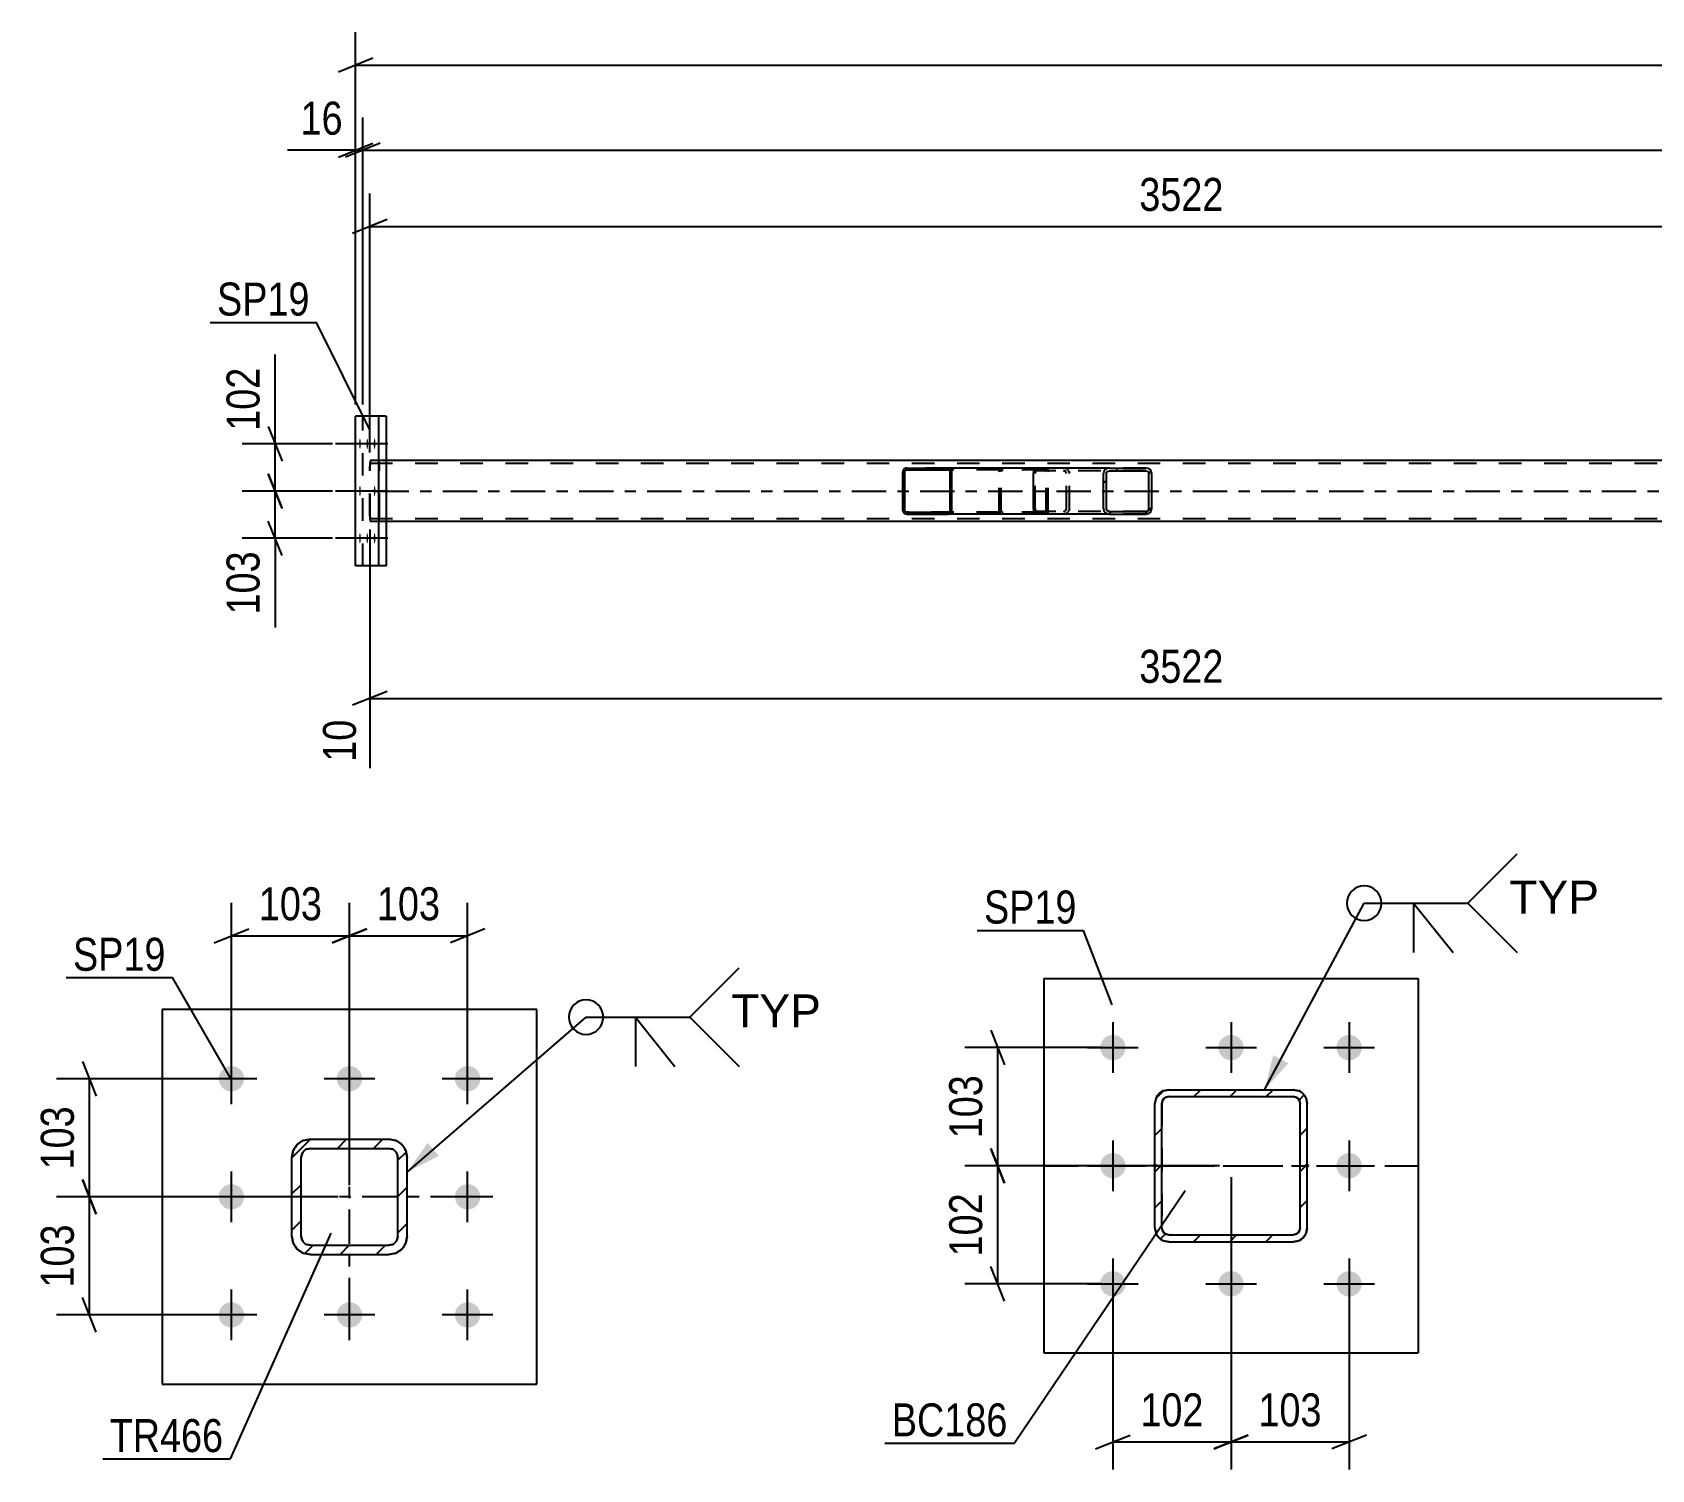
# Model space of a CAD drawing. Header units: millimetres. Extents: x 0 to 841, y 0 to 594.
# Drawn here: x 81.9 to 222.4, y 141.3 to 266 of the extents above; entities that cross this region are included whole.
import ezdxf

# ---------------------------------------------------------------- set-up
doc = ezdxf.new("R2010")
doc.units = ezdxf.units.MM
doc.linetypes.add('DXK_LINE_DOT2', pattern=[3.9198, 1.9599, -1.9599])
doc.linetypes.add('DXK_LINE_DOT3', pattern=[5.9187, 2.979, -0.9799, 0.9799, -0.9799])
doc.styles.add('Arial', font='ARIAL.TTF', dxfattribs={"height": 0.2})
doc.styles.add('Arial Narrow', font='ARIALN.TTF', dxfattribs={"height": 0.2})

# ---------------------------------------------------------------- blocks, each defined once
blk = doc.blocks.new('Part-318887585-7411 - 7377')
at = {"color": 2, "linetype": 'Continuous'}
for p, q in [((125.67, 181.19), (93.17, 181.19)), ((93.17, 181.19), (93.17, 148.69)), ((125.67, 148.69), (125.67, 181.19)), ((93.17, 148.69), (125.67, 148.69))]:
    blk.add_line(p, q, dxfattribs=at)
blk = doc.blocks.new('Bolt-318887585-7487 - 7377')
at = {"linetype": 'Continuous'}
for points in [[(99.17, 174.09, -1), (99.17, 176.29, -1)], [(109.42, 174.09, -1), (109.42, 176.29, -1)], [(119.67, 174.09, -1), (119.67, 176.29, -1)], [(99.17, 163.84, -1), (99.17, 166.04, -1)], [(119.67, 163.84, -1), (119.67, 166.04, -1)], [(99.17, 153.59, -1), (99.17, 155.79, -1)], [(109.42, 153.59, -1), (109.42, 155.79, -1)], [(119.67, 153.59, -1), (119.67, 155.79, -1)]]:
    blk.add_hatch(color=1, dxfattribs=at).paths.add_polyline_path(points)
at = {"color": 1, "linetype": 'Continuous'}
for p, q in [((99.17, 172.99), (99.17, 177.39)), ((109.42, 172.99), (109.42, 177.39)), ((119.67, 172.99), (119.67, 177.39)), ((101.37, 175.19), (96.97, 175.19)), ((111.62, 175.19), (107.22, 175.19)), ((121.87, 175.19), (117.47, 175.19)), ((99.17, 162.74), (99.17, 167.14)), ((119.67, 162.74), (119.67, 167.14)), ((101.37, 164.94), (96.97, 164.94)), ((121.87, 164.94), (117.47, 164.94)), ((99.17, 152.49), (99.17, 156.89)), ((109.42, 152.49), (109.42, 156.89)), ((119.67, 152.49), (119.67, 156.89)), ((101.37, 154.69), (96.97, 154.69)), ((111.62, 154.69), (107.22, 154.69)), ((121.87, 154.69), (117.47, 154.69))]:
    blk.add_line(p, q, dxfattribs=at)
blk = doc.blocks.new('Part-318887585-7530 - 7377')
at = {"linetype": 'Continuous'}
h = blk.add_hatch(dxfattribs=at)
h.set_pattern_fill('', scale=0.7, style=0, pattern_type=0)
h.set_pattern_definition([(45, (106.0211, 169.9381), (-1.57154, 1.57154), [])])
h.paths.add_polyline_path([(112.82, 169.94), (106.02, 169.94), (105.41, 169.82), (104.89, 169.47), (104.54, 168.95), (104.42, 168.34), (104.42, 161.54), (104.54, 160.93), (104.89, 160.41), (105.41, 160.06), (106.02, 159.94), (112.82, 159.94), (113.43, 160.06), (113.95, 160.41), (114.3, 160.93), (114.42, 161.54), (114.42, 168.34), (114.3, 168.95), (113.95, 169.47), (113.43, 169.82)])
h.paths.add_polyline_path([(113.56, 168.64), (113.62, 168.34), (113.62, 161.54), (113.56, 161.23), (113.39, 160.97), (113.13, 160.8), (112.82, 160.74), (106.02, 160.74), (105.71, 160.8), (105.46, 160.97), (105.28, 161.23), (105.22, 161.54), (105.22, 168.34), (105.28, 168.64), (105.46, 168.9), (105.71, 169.08), (106.02, 169.14), (112.82, 169.14), (113.13, 169.08), (113.39, 168.9)])
at = {"color": 7, "linetype": 'DXK_LINE_DOT3'}
for p, q in [((109.42, 154.94), (109.42, 174.94)), ((119.42, 164.94), (99.42, 164.94))]:
    blk.add_line(p, q, dxfattribs=at)
at = {"color": 7, "linetype": 'DXK_LINE_DOT2'}
for p, q in [((104.42, 168.34), (104.54, 168.95)), ((105.41, 169.82), (106.02, 169.94)), ((106.02, 169.14), (105.71, 169.08)), ((106.02, 169.94), (112.82, 169.94)), ((106.02, 169.14), (112.82, 169.14)), ((112.82, 169.94), (113.43, 169.82)), ((113.13, 169.08), (112.82, 169.14)), ((114.3, 168.95), (114.42, 168.34)), ((104.42, 161.54), (104.42, 168.34)), ((105.28, 168.64), (105.22, 168.34)), ((105.22, 161.54), (105.22, 168.34)), ((113.62, 168.34), (113.56, 168.64)), ((113.62, 161.54), (113.62, 168.34)), ((114.42, 161.54), (114.42, 168.34)), ((104.54, 160.93), (104.42, 161.54)), ((105.22, 161.54), (105.28, 161.23)), ((105.71, 160.8), (106.02, 160.74)), ((106.02, 160.74), (112.82, 160.74)), ((112.82, 160.74), (113.13, 160.8)), ((113.56, 161.23), (113.62, 161.54)), ((114.42, 161.54), (114.3, 160.93)), ((106.02, 159.94), (105.41, 160.06)), ((106.02, 159.94), (112.82, 159.94)), ((113.43, 160.06), (112.82, 159.94))]:
    blk.add_line(p, q, dxfattribs=at)
at = {"color": 2, "linetype": 'Continuous'}
for p, q in [((104.54, 168.95), (104.42, 168.34)), ((106.02, 169.94), (105.41, 169.82)), ((105.71, 169.08), (106.02, 169.14)), ((106.02, 169.94), (112.82, 169.94)), ((106.02, 169.14), (112.82, 169.14)), ((113.43, 169.82), (112.82, 169.94)), ((112.82, 169.14), (113.13, 169.08)), ((114.42, 168.34), (114.3, 168.95)), ((104.42, 161.54), (104.42, 168.34)), ((105.22, 168.34), (105.28, 168.64)), ((105.22, 161.54), (105.22, 168.34)), ((113.56, 168.64), (113.62, 168.34)), ((113.62, 161.54), (113.62, 168.34)), ((114.42, 161.54), (114.42, 168.34)), ((104.42, 161.54), (104.54, 160.93)), ((105.28, 161.23), (105.22, 161.54)), ((106.02, 160.74), (105.71, 160.8)), ((106.02, 160.74), (112.82, 160.74)), ((113.13, 160.8), (112.82, 160.74)), ((113.62, 161.54), (113.56, 161.23)), ((114.3, 160.93), (114.42, 161.54)), ((105.41, 160.06), (106.02, 159.94)), ((106.02, 159.94), (112.82, 159.94)), ((112.82, 159.94), (113.43, 160.06))]:
    blk.add_line(p, q, dxfattribs=at)
at = {"color": 7, "linetype": 'DXK_LINE_DOT2'}
for centre, radius, start, end in [((106.02, 168.34), 1.6, 112.5, 157.5), ((106.02, 168.34), 0.8, 112.5, 157.5), ((112.82, 168.34), 0.8, 22.5, 67.5), ((112.82, 168.34), 1.6, 22.5, 67.5), ((106.02, 161.54), 1.6, 202.5, 247.5), ((106.02, 161.54), 0.8, 202.5, 247.5), ((112.82, 161.54), 0.8, 292.5, 337.5), ((112.82, 161.54), 1.6, 292.5, 337.5)]:
    blk.add_arc(centre, radius, start, end, dxfattribs=at)
at = {"color": 2, "linetype": 'Continuous'}
for centre, radius, start, end in [((106.02, 168.34), 1.6, 112.5, 157.5), ((106.02, 168.34), 0.8, 112.5, 157.5), ((112.82, 168.34), 0.8, 22.5, 67.5), ((112.82, 168.34), 1.6, 22.5, 67.5), ((106.02, 161.54), 1.6, 202.5, 247.5), ((106.02, 161.54), 0.8, 202.5, 247.5), ((112.82, 161.54), 0.8, 292.5, 337.5), ((112.82, 161.54), 1.6, 292.5, 337.5)]:
    blk.add_arc(centre, radius, start, end, dxfattribs=at)
blk = doc.blocks.new('Bolt-318887585-3123 - 3094')
at = {"linetype": 'Continuous'}
for points in [[(110.39, 230.29), (110.39, 230.2), (110.39, 230.11), (110.38, 230.03), (110.37, 229.97), (110.36, 229.91), (110.34, 229.87), (110.33, 229.85), (110.32, 229.85), (110.3, 229.87), (110.29, 229.91), (110.28, 229.97), (110.27, 230.03), (110.26, 230.11), (110.26, 230.2), (110.25, 230.29), (110.26, 230.38), (110.26, 230.47), (110.27, 230.55), (110.28, 230.62), (110.29, 230.67), (110.3, 230.71), (110.32, 230.73), (110.33, 230.73), (110.34, 230.71), (110.36, 230.67), (110.37, 230.62), (110.38, 230.55), (110.39, 230.47), (110.39, 230.38)], [(111.03, 230.29), (111.03, 230.2), (111.02, 230.11), (111.01, 230.03), (111, 229.97), (110.99, 229.91), (110.98, 229.87), (110.97, 229.85), (110.95, 229.85), (110.94, 229.87), (110.93, 229.91), (110.91, 229.97), (110.9, 230.03), (110.9, 230.11), (110.89, 230.2), (110.89, 230.29), (110.89, 230.38), (110.9, 230.47), (110.9, 230.55), (110.91, 230.62), (110.93, 230.67), (110.94, 230.71), (110.95, 230.73), (110.97, 230.73), (110.98, 230.71), (110.99, 230.67), (111, 230.62), (111.01, 230.55), (111.02, 230.47), (111.03, 230.38)], [(111.66, 230.29), (111.66, 230.2), (111.66, 230.11), (111.65, 230.03), (111.64, 229.97), (111.63, 229.91), (111.62, 229.87), (111.6, 229.85), (111.59, 229.85), (111.57, 229.87), (111.56, 229.91), (111.55, 229.97), (111.54, 230.03), (111.53, 230.11), (111.53, 230.2), (111.53, 230.29), (111.53, 230.38), (111.53, 230.47), (111.54, 230.55), (111.55, 230.62), (111.56, 230.67), (111.57, 230.71), (111.59, 230.73), (111.6, 230.73), (111.62, 230.71), (111.63, 230.67), (111.64, 230.62), (111.65, 230.55), (111.66, 230.47), (111.66, 230.38)], [(110.39, 226.19), (110.39, 226.1), (110.39, 226.01), (110.38, 225.93), (110.37, 225.87), (110.36, 225.81), (110.34, 225.77), (110.33, 225.75), (110.32, 225.75), (110.3, 225.77), (110.29, 225.81), (110.28, 225.87), (110.27, 225.93), (110.26, 226.01), (110.26, 226.1), (110.25, 226.19), (110.26, 226.28), (110.26, 226.37), (110.27, 226.45), (110.28, 226.52), (110.29, 226.57), (110.3, 226.61), (110.32, 226.63), (110.33, 226.63), (110.34, 226.61), (110.36, 226.57), (110.37, 226.52), (110.38, 226.45), (110.39, 226.37), (110.39, 226.28)], [(111.66, 226.19), (111.66, 226.1), (111.66, 226.01), (111.65, 225.93), (111.64, 225.87), (111.63, 225.81), (111.62, 225.77), (111.6, 225.75), (111.59, 225.75), (111.57, 225.77), (111.56, 225.81), (111.55, 225.87), (111.54, 225.93), (111.53, 226.01), (111.53, 226.1), (111.53, 226.19), (111.53, 226.28), (111.53, 226.37), (111.54, 226.45), (111.55, 226.52), (111.56, 226.57), (111.57, 226.61), (111.59, 226.63), (111.6, 226.63), (111.62, 226.61), (111.63, 226.57), (111.64, 226.52), (111.65, 226.45), (111.66, 226.37), (111.66, 226.28)], [(110.39, 222.09), (110.39, 222), (110.39, 221.91), (110.38, 221.83), (110.37, 221.77), (110.36, 221.71), (110.34, 221.67), (110.33, 221.65), (110.32, 221.65), (110.3, 221.67), (110.29, 221.71), (110.28, 221.77), (110.27, 221.83), (110.26, 221.91), (110.26, 222), (110.25, 222.09), (110.26, 222.18), (110.26, 222.27), (110.27, 222.35), (110.28, 222.42), (110.29, 222.47), (110.3, 222.51), (110.32, 222.53), (110.33, 222.53), (110.34, 222.51), (110.36, 222.47), (110.37, 222.42), (110.38, 222.35), (110.39, 222.27), (110.39, 222.18)], [(111.03, 222.09), (111.03, 222), (111.02, 221.91), (111.01, 221.83), (111, 221.77), (110.99, 221.71), (110.98, 221.67), (110.97, 221.65), (110.95, 221.65), (110.94, 221.67), (110.93, 221.71), (110.91, 221.77), (110.9, 221.83), (110.9, 221.91), (110.89, 222), (110.89, 222.09), (110.89, 222.18), (110.9, 222.27), (110.9, 222.35), (110.91, 222.42), (110.93, 222.47), (110.94, 222.51), (110.95, 222.53), (110.97, 222.53), (110.98, 222.51), (110.99, 222.47), (111, 222.42), (111.01, 222.35), (111.02, 222.27), (111.03, 222.18)], [(111.66, 222.09), (111.66, 222), (111.66, 221.91), (111.65, 221.83), (111.64, 221.77), (111.63, 221.71), (111.62, 221.67), (111.6, 221.65), (111.59, 221.65), (111.57, 221.67), (111.56, 221.71), (111.55, 221.77), (111.54, 221.83), (111.53, 221.91), (111.53, 222), (111.53, 222.09), (111.53, 222.18), (111.53, 222.27), (111.54, 222.35), (111.55, 222.42), (111.56, 222.47), (111.57, 222.51), (111.59, 222.53), (111.6, 222.53), (111.62, 222.51), (111.63, 222.47), (111.64, 222.42), (111.65, 222.35), (111.66, 222.27), (111.66, 222.18)]]:
    blk.add_hatch(color=1, dxfattribs=at).paths.add_polyline_path(points)
at = {"color": 1, "linetype": 'Continuous'}
for p, q in [((111.47, 230.29), (108.19, 230.29)), ((112.11, 230.29), (108.83, 230.29)), ((112.74, 230.29), (109.46, 230.29)), ((111.47, 226.19), (108.19, 226.19)), ((112.74, 226.19), (109.46, 226.19)), ((111.47, 222.09), (108.19, 222.09)), ((112.11, 222.09), (108.83, 222.09)), ((112.74, 222.09), (109.46, 222.09))]:
    blk.add_line(p, q, dxfattribs=at)
blk = doc.blocks.new('Part-318887585-3238 - 3094')
at = {"linetype": 'Continuous'}
h = blk.add_hatch(dxfattribs=at)
h.set_pattern_fill('', scale=0.7, style=0, pattern_type=0)
h.set_pattern_definition([(45, (161.6826, 227.995), (-1.57154, 1.57154), [])])
h.paths.add_polyline_path([(161.71, 227.87), (161.68, 227.99), (161.61, 228.1), (161.5, 228.17), (161.37, 228.19), (157.79, 228.19), (157.66, 228.17), (157.55, 228.1), (157.48, 227.99), (157.45, 227.87), (157.45, 224.51), (157.48, 224.39), (157.55, 224.29), (157.66, 224.22), (157.79, 224.19), (161.37, 224.19), (161.5, 224.22), (161.61, 224.29), (161.68, 224.39), (161.71, 224.51)])
h.paths.add_polyline_path([(161.53, 224.45), (161.49, 224.4), (161.43, 224.36), (161.37, 224.35), (157.79, 224.35), (157.73, 224.36), (157.67, 224.4), (157.64, 224.45), (157.62, 224.51), (157.62, 227.87), (157.64, 227.93), (157.67, 227.99), (157.73, 228.02), (157.79, 228.03), (161.37, 228.03), (161.43, 228.02), (161.49, 227.99), (161.53, 227.93), (161.54, 227.87), (161.54, 224.51)])
at = {"color": 2, "linetype": 'Continuous'}
for p, q in [((157.48, 227.99), (157.45, 227.87)), ((157.45, 224.51), (157.45, 227.87)), ((157.62, 227.87), (157.64, 227.93)), ((157.62, 224.51), (157.62, 227.87)), ((157.64, 227.93), (157.67, 227.99)), ((157.79, 228.19), (157.66, 228.17)), ((157.67, 227.99), (157.73, 228.02)), ((157.73, 228.02), (157.79, 228.03)), ((157.79, 228.19), (161.37, 228.19)), ((157.79, 228.03), (161.37, 228.03)), ((169.07, 228.19), (161.37, 228.19)), ((161.5, 228.17), (161.37, 228.19)), ((161.37, 228.03), (161.43, 228.02)), ((161.43, 228.02), (161.49, 227.99)), ((161.49, 227.99), (161.53, 227.93)), ((161.53, 227.93), (161.54, 227.87)), ((161.54, 224.51), (161.54, 227.87)), ((161.71, 227.87), (161.68, 227.99)), ((161.71, 224.51), (161.71, 227.87)), ((157.45, 224.51), (157.48, 224.39)), ((157.64, 224.45), (157.62, 224.51)), ((157.67, 224.4), (157.64, 224.45)), ((157.66, 224.22), (157.79, 224.19)), ((157.73, 224.36), (157.67, 224.4)), ((157.79, 224.35), (157.73, 224.36)), ((157.79, 224.35), (161.37, 224.35)), ((157.79, 224.19), (161.37, 224.19)), ((161.43, 224.36), (161.37, 224.35)), ((161.37, 224.19), (161.5, 224.22)), ((169.07, 224.19), (161.37, 224.19)), ((161.49, 224.4), (161.43, 224.36)), ((161.53, 224.45), (161.49, 224.4)), ((161.54, 224.51), (161.53, 224.45)), ((161.68, 224.39), (161.71, 224.51))]:
    blk.add_line(p, q, dxfattribs=at)
at = {"color": 7, "linetype": 'DXK_LINE_DOT2'}
for p, q in [((161.37, 228.19), (157.79, 228.19)), ((169.72, 228.03), (157.79, 228.03)), ((165.8, 227.87), (165.83, 227.99)), ((165.8, 224.51), (165.8, 227.87)), ((165.98, 227.93), (165.97, 227.87)), ((165.97, 224.51), (165.97, 227.87)), ((166.02, 227.99), (165.98, 227.93)), ((166.01, 228.17), (166.14, 228.19)), ((166.02, 227.99), (166.04, 227.99)), ((166.04, 227.99), (166.08, 228.02)), ((166.08, 228.02), (166.14, 228.03)), ((169.72, 228.19), (169.07, 228.19)), ((169.72, 228.19), (169.85, 228.17)), ((169.78, 228.02), (169.72, 228.03)), ((169.84, 227.99), (169.78, 228.02)), ((169.87, 227.93), (169.84, 227.99)), ((169.89, 227.87), (169.87, 227.93)), ((169.89, 224.51), (169.89, 227.87)), ((170.03, 227.99), (170.05, 227.9)), ((170.05, 227.9), (170.06, 227.87)), ((170.06, 224.51), (170.06, 227.87)), ((169.72, 224.35), (157.79, 224.35)), ((161.37, 224.19), (157.79, 224.19)), ((165.83, 224.39), (165.8, 224.51)), ((165.97, 224.51), (165.98, 224.45)), ((165.98, 224.45), (166.02, 224.4)), ((166.14, 224.19), (166.01, 224.22)), ((166.02, 224.4), (166.04, 224.39)), ((166.04, 224.39), (166.08, 224.36)), ((166.08, 224.36), (166.14, 224.35)), ((169.72, 224.19), (169.07, 224.19)), ((169.72, 224.35), (169.78, 224.36)), ((169.85, 224.22), (169.72, 224.19)), ((169.78, 224.36), (169.84, 224.4)), ((169.84, 224.4), (169.87, 224.45)), ((169.87, 224.45), (169.89, 224.51)), ((170.05, 224.49), (170.03, 224.39)), ((170.06, 224.51), (170.05, 224.49))]:
    blk.add_line(p, q, dxfattribs=at)
at = {"color": 2, "linetype": 'Continuous'}
for centre, start, end in [((157.78, 227.86), 110.7583, 155.68), ((161.38, 227.86), 24.32, 69.2417), ((157.78, 224.53), 204.32, 249.2417), ((161.38, 224.53), 290.7583, 335.68)]:
    blk.add_arc(centre, 0.331, start, end, dxfattribs=at)
at = {"color": 7, "linetype": 'DXK_LINE_DOT2'}
for centre, start, end in [((166.13, 227.86), 110.7583, 155.68), ((169.73, 227.86), 24.32, 69.2417), ((166.13, 224.53), 204.32, 249.2417), ((169.73, 224.53), 290.7583, 335.68)]:
    blk.add_arc(centre, 0.331, start, end, dxfattribs=at)
blk = doc.blocks.new('Part-318887585-3174 - 3094')
at = {"color": 7, "linetype": 'DXK_LINE_DOT2'}
for p, q in [((111.2, 228.69), (111.18, 228.54)), ((111.18, 228.54), (111.18, 228.35)), ((111.18, 224.03), (111.18, 228.35)), ((111.22, 228.8), (111.2, 228.69)), ((111.21, 228.35), (111.22, 228.44)), ((111.21, 224.03), (111.21, 228.35)), ((111.25, 228.83), (111.22, 228.8)), ((111.22, 228.44), (111.23, 228.52)), ((111.23, 228.52), (111.24, 228.57)), ((111.24, 228.57), (111.25, 228.59)), ((112.6, 228.83), (111.25, 228.83)), ((775.6, 228.59), (111.25, 228.59)), ((111.96, 228.8), (111.93, 228.83)), ((111.93, 228.59), (111.95, 228.57)), ((111.95, 228.57), (111.96, 228.52)), ((111.98, 228.69), (111.96, 228.8)), ((111.96, 228.52), (111.97, 228.44)), ((111.97, 228.38), (111.97, 228.44)), ((111.97, 228.35), (111.97, 228.38)), ((111.97, 224.03), (111.97, 228.35)), ((112, 228.54), (111.98, 228.69)), ((112.01, 228.35), (112, 228.54)), ((112.01, 224.03), (112.01, 228.35)), ((111.18, 224.03), (111.18, 223.85)), ((111.18, 223.85), (111.2, 223.69)), ((111.2, 223.69), (111.22, 223.59)), ((111.22, 223.94), (111.21, 224.03)), ((111.23, 223.86), (111.22, 223.94)), ((111.22, 223.59), (111.25, 223.55)), ((111.24, 223.81), (111.23, 223.86)), ((111.25, 223.79), (111.24, 223.81)), ((775.6, 223.79), (111.25, 223.79)), ((112.6, 223.55), (111.25, 223.55)), ((111.95, 223.81), (111.93, 223.79)), ((111.93, 223.55), (111.96, 223.59)), ((111.96, 223.86), (111.95, 223.81)), ((111.97, 223.94), (111.96, 223.86)), ((111.96, 223.59), (111.98, 223.69)), ((111.97, 224.03), (111.97, 223.94)), ((111.98, 223.69), (112, 223.85)), ((112, 223.85), (112.01, 224.03))]:
    blk.add_line(p, q, dxfattribs=at)
at = {"color": 2, "linetype": 'Continuous'}
for p, q in [((251.26, 228.83), (112.6, 228.83)), ((251.26, 223.55), (112.6, 223.55))]:
    blk.add_line(p, q, dxfattribs=at)
at = {"color": 7, "linetype": 'DXK_LINE_DOT3'}
blk.add_line((111.59, 226.19), (775.6, 226.19), dxfattribs=at)
blk = doc.blocks.new('Part-318887585-3244 - 3094')
at = {"color": 2, "linetype": 'Continuous'}
for p, q in [((112.6, 232.69), (109.95, 232.69)), ((109.95, 219.69), (109.95, 232.69)), ((111.97, 219.69), (111.97, 232.69)), ((112.6, 232.69), (112.6, 219.69)), ((112.6, 219.69), (109.95, 219.69))]:
    blk.add_line(p, q, dxfattribs=at)
at = {"color": 7, "linetype": 'DXK_LINE_DOT2'}
blk.add_line((110.58, 219.69), (110.58, 232.69), dxfattribs=at)
blk = doc.blocks.new('Part-318887585-3237 - 3094')
at = {"linetype": 'Continuous'}
h = blk.add_hatch(dxfattribs=at)
h.set_pattern_fill('', scale=0.7, style=0, pattern_type=0)
h.set_pattern_definition([(45, (179.0148, 227.8961), (-1.57154, 1.57154), [])])
h.paths.add_polyline_path([(179.05, 227.71), (179.01, 227.9), (178.91, 228.05), (178.74, 228.16), (178.55, 228.19), (175.37, 228.19), (175.17, 228.16), (175.01, 228.05), (174.9, 227.9), (174.86, 227.71), (174.86, 224.67), (174.9, 224.49), (175.01, 224.33), (175.17, 224.23), (175.37, 224.19), (178.55, 224.19), (178.74, 224.23), (178.91, 224.33), (179.01, 224.49), (179.05, 224.67)])
h.paths.add_polyline_path([(178.78, 224.58), (178.73, 224.5), (178.65, 224.45), (178.55, 224.43), (175.37, 224.43), (175.27, 224.45), (175.19, 224.5), (175.13, 224.58), (175.11, 224.67), (175.11, 227.71), (175.13, 227.8), (175.19, 227.88), (175.27, 227.93), (175.37, 227.95), (178.55, 227.95), (178.65, 227.93), (178.73, 227.88), (178.78, 227.8), (178.8, 227.71), (178.8, 224.67)])
at = {"color": 2, "linetype": 'Continuous'}
for p, q in [((168.79, 227.71), (168.82, 227.9)), ((168.79, 224.67), (168.79, 227.71)), ((168.82, 227.9), (168.87, 228.05)), ((168.87, 228.05), (168.96, 228.16)), ((168.96, 228.16), (169.07, 228.19)), ((175.37, 228.19), (169.07, 228.19)), ((174.9, 227.9), (174.86, 227.71)), ((174.86, 224.67), (174.86, 227.71)), ((175.11, 227.71), (175.13, 227.8)), ((175.11, 224.67), (175.11, 227.71)), ((175.13, 227.8), (175.19, 227.88)), ((175.37, 228.19), (175.17, 228.16)), ((175.19, 227.88), (175.27, 227.93)), ((175.27, 227.93), (175.37, 227.95)), ((175.37, 228.19), (178.55, 228.19)), ((175.37, 227.95), (178.55, 227.95)), ((178.74, 228.16), (178.55, 228.19)), ((178.55, 227.95), (178.65, 227.93)), ((178.65, 227.93), (178.73, 227.88)), ((178.73, 227.88), (178.78, 227.8)), ((178.78, 227.8), (178.8, 227.71)), ((178.8, 224.67), (178.8, 227.71)), ((179.05, 227.71), (179.01, 227.9)), ((179.05, 224.67), (179.05, 227.71)), ((168.82, 224.49), (168.79, 224.67)), ((168.87, 224.33), (168.82, 224.49)), ((168.96, 224.23), (168.87, 224.33)), ((169.07, 224.19), (168.96, 224.23)), ((175.37, 224.19), (169.07, 224.19)), ((174.86, 224.67), (174.9, 224.49)), ((175.13, 224.58), (175.11, 224.67)), ((175.19, 224.5), (175.13, 224.58)), ((175.17, 224.23), (175.37, 224.19)), ((175.27, 224.45), (175.19, 224.5)), ((175.37, 224.43), (175.27, 224.45)), ((175.37, 224.43), (178.55, 224.43)), ((175.37, 224.19), (178.55, 224.19)), ((178.65, 224.45), (178.55, 224.43)), ((178.55, 224.19), (178.74, 224.23)), ((178.73, 224.5), (178.65, 224.45)), ((178.78, 224.58), (178.73, 224.5)), ((178.8, 224.67), (178.78, 224.58)), ((179.01, 224.49), (179.05, 224.67))]:
    blk.add_line(p, q, dxfattribs=at)
at = {"color": 7, "linetype": 'DXK_LINE_DOT2'}
for p, q in [((168.94, 227.8), (168.93, 227.71)), ((168.93, 224.67), (168.93, 227.71)), ((168.97, 227.88), (168.94, 227.8)), ((169.01, 227.93), (168.97, 227.88)), ((169.07, 227.95), (169.01, 227.93)), ((178.55, 227.95), (169.07, 227.95)), ((170.06, 227.95), (170.06, 228.19)), ((171.4, 228.19), (171.59, 228.16)), ((171.5, 227.93), (171.4, 227.95)), ((171.58, 227.88), (171.5, 227.93)), ((171.63, 227.8), (171.58, 227.88)), ((171.65, 227.71), (171.63, 227.8)), ((171.65, 224.67), (171.65, 227.71)), ((171.86, 227.9), (171.9, 227.71)), ((171.9, 224.67), (171.9, 227.71)), ((178.55, 228.19), (175.37, 228.19)), ((168.93, 224.67), (168.94, 224.58)), ((168.94, 224.58), (168.97, 224.5)), ((168.97, 224.5), (169.01, 224.45)), ((169.01, 224.45), (169.07, 224.43)), ((178.55, 224.43), (169.07, 224.43)), ((170.06, 224.19), (170.06, 224.43)), ((171.4, 224.43), (171.5, 224.45)), ((171.59, 224.23), (171.4, 224.19)), ((171.5, 224.45), (171.58, 224.5)), ((171.58, 224.5), (171.63, 224.58)), ((171.63, 224.58), (171.65, 224.67)), ((171.9, 224.67), (171.86, 224.49)), ((178.55, 224.19), (175.37, 224.19))]:
    blk.add_line(p, q, dxfattribs=at)
for centre, start, end in [((171.41, 227.7), 23.8494, 68.8059), ((171.41, 224.69), 291.1941, 336.1506)]:
    blk.add_arc(centre, 0.492, start, end, dxfattribs=at)
at = {"color": 2, "linetype": 'Continuous'}
for centre, start, end in [((175.35, 227.7), 111.1941, 156.1506), ((178.56, 227.7), 23.8494, 68.8059), ((175.35, 224.69), 203.8494, 248.8059), ((178.56, 224.69), 291.1941, 336.1506)]:
    blk.add_arc(centre, 0.492, start, end, dxfattribs=at)
blk = doc.blocks.new('Part-318887585-11369 - 11353')
at = {"linetype": 'Continuous'}
h = blk.add_hatch(dxfattribs=at)
h.set_pattern_fill('', scale=0.7, style=0, pattern_type=0)
h.set_pattern_definition([(45, (180.0702, 174.15), (-1.57154, 1.57154), [])])
h.paths.add_polyline_path([(180.53, 174.24), (180.07, 174.15), (179.68, 173.89), (179.42, 173.5), (179.33, 173.04), (179.33, 162.24), (179.42, 161.78), (179.68, 161.39), (180.07, 161.13), (180.53, 161.04), (191.33, 161.04), (191.79, 161.13), (192.18, 161.39), (192.44, 161.78), (192.53, 162.24), (192.53, 173.04), (192.44, 173.5), (192.18, 173.89), (191.79, 174.15), (191.33, 174.24)])
h.paths.add_polyline_path([(191.33, 173.64), (191.56, 173.6), (191.75, 173.47), (191.88, 173.27), (191.93, 173.04), (191.93, 162.24), (191.88, 162.01), (191.75, 161.82), (191.56, 161.69), (191.33, 161.64), (180.53, 161.64), (180.3, 161.69), (180.11, 161.82), (179.98, 162.01), (179.93, 162.24), (179.93, 173.04), (179.98, 173.27), (180.11, 173.47), (180.3, 173.6), (180.53, 173.64)])
at = {"color": 7, "linetype": 'DXK_LINE_DOT2'}
for p, q in [((179.33, 173.04), (179.42, 173.5)), ((179.33, 162.24), (179.33, 173.04)), ((179.98, 173.27), (179.93, 173.04)), ((179.93, 173.04), (179.93, 162.24)), ((180.11, 173.47), (179.98, 173.27)), ((180.07, 174.15), (180.53, 174.24)), ((180.3, 173.6), (180.11, 173.47)), ((180.53, 173.64), (180.3, 173.6)), ((180.53, 174.24), (191.33, 174.24)), ((180.53, 173.64), (191.33, 173.64)), ((191.33, 174.24), (191.79, 174.15)), ((191.56, 173.6), (191.33, 173.64)), ((191.75, 173.47), (191.56, 173.6)), ((191.88, 173.27), (191.75, 173.47)), ((191.93, 173.04), (191.88, 173.27)), ((191.93, 162.24), (191.93, 173.04)), ((192.44, 173.5), (192.53, 173.04)), ((192.53, 162.24), (192.53, 173.04)), ((179.42, 161.78), (179.33, 162.24)), ((179.93, 162.24), (179.98, 162.01)), ((179.98, 162.01), (180.11, 161.82)), ((180.11, 161.82), (180.3, 161.69)), ((180.3, 161.69), (180.53, 161.64)), ((180.53, 161.64), (191.33, 161.64)), ((191.33, 161.64), (191.56, 161.69)), ((191.56, 161.69), (191.75, 161.82)), ((191.75, 161.82), (191.88, 162.01)), ((191.88, 162.01), (191.93, 162.24)), ((192.53, 162.24), (192.44, 161.78)), ((180.53, 161.04), (180.07, 161.13)), ((180.53, 161.04), (191.33, 161.04)), ((191.79, 161.13), (191.33, 161.04))]:
    blk.add_line(p, q, dxfattribs=at)
at = {"color": 2, "linetype": 'Continuous'}
for p, q in [((179.42, 173.5), (179.33, 173.04)), ((179.33, 162.24), (179.33, 173.04)), ((179.93, 173.04), (179.98, 173.27)), ((179.93, 162.24), (179.93, 173.04)), ((179.98, 173.27), (180.11, 173.47)), ((180.53, 174.24), (180.07, 174.15)), ((180.11, 173.47), (180.3, 173.6)), ((180.3, 173.6), (180.53, 173.64)), ((180.53, 174.24), (191.33, 174.24)), ((180.53, 173.64), (191.33, 173.64)), ((191.79, 174.15), (191.33, 174.24)), ((191.33, 173.64), (191.56, 173.6)), ((191.56, 173.6), (191.75, 173.47)), ((191.75, 173.47), (191.88, 173.27)), ((191.88, 173.27), (191.93, 173.04)), ((191.93, 162.24), (191.93, 173.04)), ((192.53, 173.04), (192.44, 173.5)), ((192.53, 162.24), (192.53, 173.04)), ((179.33, 162.24), (179.42, 161.78)), ((179.98, 162.01), (179.93, 162.24)), ((180.11, 161.82), (179.98, 162.01)), ((180.3, 161.69), (180.11, 161.82)), ((180.53, 161.64), (180.3, 161.69)), ((180.53, 161.64), (191.33, 161.64)), ((191.56, 161.69), (191.33, 161.64)), ((191.75, 161.82), (191.56, 161.69)), ((191.88, 162.01), (191.75, 161.82)), ((191.93, 162.24), (191.88, 162.01)), ((192.44, 161.78), (192.53, 162.24)), ((180.07, 161.13), (180.53, 161.04)), ((180.53, 161.04), (191.33, 161.04)), ((191.33, 161.04), (191.79, 161.13))]:
    blk.add_line(p, q, dxfattribs=at)
at = {"color": 7, "linetype": 'DXK_LINE_DOT3'}
blk.add_line((185.93, 167.64), (185.93, 167.64), dxfattribs=at)
at = {"color": 7, "linetype": 'DXK_LINE_DOT2'}
for centre, start, end in [((180.53, 173.04), 112.5, 157.5), ((191.33, 173.04), 22.5, 67.5), ((180.53, 162.24), 202.5, 247.5), ((191.33, 162.24), 292.5, 337.5)]:
    blk.add_arc(centre, 1.2, start, end, dxfattribs=at)
at = {"color": 2, "linetype": 'Continuous'}
for centre, start, end in [((180.53, 173.04), 112.5, 157.5), ((191.33, 173.04), 22.5, 67.5), ((180.53, 162.24), 202.5, 247.5), ((191.33, 162.24), 292.5, 337.5)]:
    blk.add_arc(centre, 1.2, start, end, dxfattribs=at)
blk = doc.blocks.new('Part-318887585-11372 - 11353')
at = {"linetype": 'Continuous'}
for points in [[(179.33, 167.54, -1), (179.33, 167.74, -1)], [(192.53, 167.54, -1), (192.53, 167.74, -1)]]:
    blk.add_hatch(color=30, dxfattribs=at).paths.add_polyline_path(points)
at = {"color": 2, "linetype": 'Continuous'}
for p, q in [((169.68, 183.89), (169.68, 151.39)), ((169.68, 183.89), (202.18, 183.89)), ((202.18, 183.89), (202.18, 151.39)), ((169.68, 151.39), (202.18, 151.39))]:
    blk.add_line(p, q, dxfattribs=at)
at = {"color": 7, "linetype": 'DXK_LINE_DOT3'}
blk.add_line((169.68, 167.64), (202.18, 167.64), dxfattribs=at)
at = {"color": 30, "linetype": 'DXK_LINE_DOT3'}
blk.add_line((179.33, 167.64), (192.53, 167.64), dxfattribs=at)
at = {"color": 30, "linetype": 'Continuous'}
for centre in [(179.33, 167.64), (192.53, 167.64)]:
    blk.add_circle(centre, 0.1, dxfattribs=at)
blk = doc.blocks.new('Bolt-318887585-11478 - 11353')
at = {"linetype": 'Continuous'}
for points in [[(175.68, 178.99, -1), (175.68, 176.79, -1)], [(185.93, 178.99, -1), (185.93, 176.79, -1)], [(196.18, 178.99, -1), (196.18, 176.79, -1)], [(175.68, 168.74, -1), (175.68, 166.54, -1)], [(196.18, 168.74, -1), (196.18, 166.54, -1)], [(175.68, 158.49, -1), (175.68, 156.29, -1)], [(185.93, 158.49, -1), (185.93, 156.29, -1)], [(196.18, 158.49, -1), (196.18, 156.29, -1)]]:
    blk.add_hatch(color=1, dxfattribs=at).paths.add_polyline_path(points)
at = {"color": 1, "linetype": 'Continuous'}
for p, q in [((175.68, 180.09), (175.68, 175.69)), ((185.93, 180.09), (185.93, 175.69)), ((196.18, 180.09), (196.18, 175.69)), ((173.48, 177.89), (177.88, 177.89)), ((183.73, 177.89), (188.13, 177.89)), ((193.98, 177.89), (198.38, 177.89)), ((175.68, 169.84), (175.68, 165.44)), ((196.18, 169.84), (196.18, 165.44)), ((173.48, 167.64), (177.88, 167.64)), ((193.98, 167.64), (198.38, 167.64)), ((175.68, 159.59), (175.68, 155.19)), ((185.93, 159.59), (185.93, 155.19)), ((196.18, 159.59), (196.18, 155.19)), ((173.48, 157.39), (177.88, 157.39)), ((183.73, 157.39), (188.13, 157.39)), ((193.98, 157.39), (198.38, 157.39))]:
    blk.add_line(p, q, dxfattribs=at)
blk = doc.blocks.new('StraightDimension-318887585-7549 - 7377')
at = {"color": 7, "linetype": 'Continuous'}
for p, q in [((109.42, 165.94), (109.42, 190.44)), ((119.67, 176.19), (119.67, 190.44)), ((107.92, 186.99), (110.92, 188.19)), ((109.42, 187.59), (119.67, 187.59)), ((121.17, 188.19), (118.17, 186.99))]:
    blk.add_line(p, q, dxfattribs=at)
at = {"color": 0}
blk.add_wipeout([(117.89, 188.34), (117.89, 192.54), (111.2, 192.54), (111.2, 188.34)], dxfattribs=at)
at = {"color": 3, "style": 'Arial Narrow'}
blk.add_text('103', height=2.863, dxfattribs=at).set_placement((111.8, 188.94))
blk = doc.blocks.new('StraightDimension-318887585-7562 - 7377')
at = {"color": 7, "linetype": 'Continuous'}
for p, q in [((99.17, 176.19), (99.17, 190.44)), ((109.42, 165.94), (109.42, 190.44)), ((97.67, 186.99), (100.67, 188.19)), ((99.17, 187.59), (109.42, 187.59)), ((110.92, 188.19), (107.92, 186.99))]:
    blk.add_line(p, q, dxfattribs=at)
at = {"color": 0}
blk.add_wipeout([(107.64, 188.34), (107.64, 192.54), (100.95, 192.54), (100.95, 188.34)], dxfattribs=at)
at = {"color": 3, "style": 'Arial Narrow'}
blk.add_text('103', height=2.863, dxfattribs=at).set_placement((101.55, 188.94))
blk = doc.blocks.new('StraightDimension-318887585-7576 - 7377')
at = {"color": 7, "linetype": 'Continuous'}
for p, q in [((86.24, 176.69), (87.44, 173.69)), ((98.17, 175.19), (83.99, 175.19)), ((86.84, 164.94), (86.84, 175.19)), ((87.44, 163.44), (86.24, 166.44)), ((108.42, 164.94), (83.99, 164.94))]:
    blk.add_line(p, q, dxfattribs=at)
at = {"color": 0}
blk.add_wipeout([(86.09, 173.41), (81.89, 173.41), (81.89, 166.72), (86.09, 166.72)], dxfattribs=at)
at = {"color": 3, "style": 'Arial Narrow'}
blk.add_text('103', height=2.863, rotation=90.0002, dxfattribs=at).set_placement((85.49, 167.32))
blk = doc.blocks.new('StraightDimension-318887585-7589 - 7377')
at = {"color": 7, "linetype": 'Continuous'}
for p, q in [((86.24, 166.44), (87.44, 163.44)), ((108.42, 164.94), (83.99, 164.94)), ((86.84, 154.69), (86.84, 164.94)), ((87.44, 153.19), (86.24, 156.19)), ((98.17, 154.69), (83.99, 154.69))]:
    blk.add_line(p, q, dxfattribs=at)
at = {"color": 0}
blk.add_wipeout([(86.09, 163.16), (81.89, 163.16), (81.89, 156.47), (86.09, 156.47)], dxfattribs=at)
at = {"color": 3, "style": 'Arial Narrow'}
blk.add_text('103', height=2.863, rotation=90.0002, dxfattribs=at).set_placement((85.49, 157.07))
blk = doc.blocks.new('StraightDimension-318887585-11664 - 3094')
at = {"color": 7, "linetype": 'Continuous'}
for p, q in [((111.18, 222.85), (111.18, 202.15)), ((252.06, 214.15), (252.06, 199.59)), ((112.68, 208.8), (109.68, 207.6)), ((111.18, 208.2), (252.06, 208.2)), ((250.56, 207.6), (253.56, 208.8))]:
    blk.add_line(p, q, dxfattribs=at)
at = {"color": 0}
blk.add_wipeout([(185.88, 208.95), (185.88, 213.15), (177.37, 213.15), (177.37, 208.95)], dxfattribs=at)
at = {"color": 3, "style": 'Arial Narrow'}
blk.add_text('3522', height=2.863, dxfattribs=at).set_placement((177.97, 209.55))
at = {"color": 0, "linetype": 'Continuous'}
for points in [[(110.58, 206.96), (106.38, 206.96), (106.38, 202.1), (110.58, 202.1)], [(251.46, 207.5), (247.26, 207.5), (247.26, 198.99), (251.46, 198.99)]]:
    blk.add_wipeout(points, dxfattribs=at)
at = {"color": 3, "linetype": 'Continuous', "style": 'Arial Narrow'}
for s, p in [('3512', (250.86, 199.59)), ('10', (109.98, 202.7))]:
    blk.add_text(s, height=2.863, rotation=90.0002, dxfattribs=at).set_placement(p)
blk = doc.blocks.new('StraightDimension-318887585-3431 - 3094')
at = {"color": 7, "linetype": 'Continuous'}
for p, q in [((109.95, 233.69), (109.95, 266)), ((111.45, 263.75), (108.45, 262.55)), ((109.95, 263.15), (786.46, 263.15))]:
    blk.add_line(p, q, dxfattribs=at)
blk = doc.blocks.new('StraightDimension-318887585-8802 - 3094')
at = {"color": 7, "linetype": 'Continuous'}
for p, q in [((110.58, 233.69), (110.58, 258.62)), ((112.08, 256.37), (109.08, 255.17)), ((110.58, 255.77), (785.82, 255.77))]:
    blk.add_line(p, q, dxfattribs=at)
blk = doc.blocks.new('StraightDimension-318887585-8803 - 3094')
at = {"color": 7, "linetype": 'Continuous'}
for p, q in [((109.95, 233.69), (109.95, 258.62)), ((110.58, 233.69), (110.58, 258.62)), ((108.45, 255.17), (111.45, 256.37)), ((112.08, 256.37), (109.08, 255.17)), ((109.95, 255.77), (104.04, 255.77)), ((109.95, 255.77), (104.04, 255.77)), ((109.95, 255.77), (110.58, 255.77))]:
    blk.add_line(p, q, dxfattribs=at)
at = {"color": 0}
blk.add_wipeout([(109.43, 256.52), (109.43, 260.72), (104.57, 260.72), (104.57, 256.52)], dxfattribs=at)
at = {"color": 3, "style": 'Arial Narrow'}
blk.add_text('16', height=2.863, dxfattribs=at).set_placement((105.17, 257.12))
blk = doc.blocks.new('StraightDimension-318887585-11624 - 3094')
at = {"color": 7, "linetype": 'Continuous'}
for p, q in [((111.18, 229.54), (111.18, 252)), ((252.06, 238.23), (252.06, 252)), ((112.68, 249.75), (109.68, 248.55)), ((111.18, 249.15), (252.06, 249.15)), ((250.56, 248.55), (253.56, 249.75))]:
    blk.add_line(p, q, dxfattribs=at)
at = {"color": 0}
blk.add_wipeout([(185.88, 249.9), (185.88, 254.1), (177.37, 254.1), (177.37, 249.9)], dxfattribs=at)
at = {"color": 3, "style": 'Arial Narrow'}
blk.add_text('3522', height=2.863, dxfattribs=at).set_placement((177.97, 250.5))
blk = doc.blocks.new('StraightDimension-318887585-11691 - 3094')
at = {"color": 7, "linetype": 'Continuous'}
for p, q in [((102.96, 230.29), (102.96, 238.03)), ((102.96, 230.29), (102.96, 238.03)), ((102.36, 231.79), (103.56, 228.79)), ((107.94, 230.29), (100.11, 230.29)), ((102.96, 226.19), (102.96, 230.29)), ((103.56, 224.69), (102.36, 227.69)), ((107.94, 226.19), (100.11, 226.19))]:
    blk.add_line(p, q, dxfattribs=at)
at = {"color": 0}
blk.add_wipeout([(102.21, 237.5), (98.01, 237.5), (98.01, 230.82), (102.21, 230.82)], dxfattribs=at)
at = {"color": 3, "style": 'Arial Narrow'}
blk.add_text('102', height=2.863, rotation=90.0002, dxfattribs=at).set_placement((101.61, 231.42))
blk = doc.blocks.new('StraightDimension-318887585-11692 - 3094')
at = {"color": 7, "linetype": 'Continuous'}
for p, q in [((102.36, 227.69), (103.56, 224.69)), ((107.94, 226.19), (100.11, 226.19)), ((102.96, 222.09), (102.96, 226.19)), ((103.56, 220.59), (102.36, 223.59)), ((107.94, 222.09), (100.11, 222.09)), ((102.96, 222.09), (102.96, 214.36)), ((102.96, 222.09), (102.96, 214.36))]:
    blk.add_line(p, q, dxfattribs=at)
at = {"color": 0}
blk.add_wipeout([(102.21, 221.57), (98.01, 221.57), (98.01, 214.88), (102.21, 214.88)], dxfattribs=at)
at = {"color": 3, "style": 'Arial Narrow'}
blk.add_text('103', height=2.863, rotation=90.0002, dxfattribs=at).set_placement((101.61, 215.48))
blk = doc.blocks.new('StraightDimension-318887585-12093 - 11353')
at = {"color": 7, "linetype": 'Continuous'}
for p, q in [((165.08, 179.39), (166.28, 176.39)), ((174.68, 177.89), (162.83, 177.89)), ((165.68, 167.64), (165.68, 177.89)), ((166.28, 166.14), (165.08, 169.14)), ((184.93, 167.64), (162.83, 167.64))]:
    blk.add_line(p, q, dxfattribs=at)
at = {"color": 0}
blk.add_wipeout([(164.93, 176.11), (160.73, 176.11), (160.73, 169.42), (164.93, 169.42)], dxfattribs=at)
at = {"color": 3, "style": 'Arial Narrow'}
blk.add_text('103', height=2.863, rotation=90.0002, dxfattribs=at).set_placement((164.33, 170.02))
blk = doc.blocks.new('StraightDimension-318887585-12064 - 11353')
at = {"color": 7, "linetype": 'Continuous'}
for p, q in [((185.93, 166.64), (185.93, 141.27)), ((196.18, 156.39), (196.18, 141.27)), ((184.43, 143.07), (187.43, 144.27)), ((185.93, 143.67), (196.18, 143.67)), ((197.68, 144.27), (194.68, 143.07))]:
    blk.add_line(p, q, dxfattribs=at)
at = {"color": 0}
blk.add_wipeout([(194.4, 144.42), (194.4, 148.62), (187.71, 148.62), (187.71, 144.42)], dxfattribs=at)
at = {"color": 3, "style": 'Arial Narrow'}
blk.add_text('103', height=2.863, dxfattribs=at).set_placement((188.31, 145.02))
blk = doc.blocks.new('StraightDimension-318887585-12065 - 11353')
at = {"color": 7, "linetype": 'Continuous'}
for p, q in [((185.93, 166.64), (185.93, 141.27)), ((175.68, 156.39), (175.68, 141.27)), ((174.18, 143.07), (177.18, 144.27)), ((175.68, 143.67), (185.93, 143.67)), ((187.43, 144.27), (184.43, 143.07))]:
    blk.add_line(p, q, dxfattribs=at)
at = {"color": 0}
blk.add_wipeout([(184.15, 144.42), (184.15, 148.62), (177.46, 148.62), (177.46, 144.42)], dxfattribs=at)
at = {"color": 3, "style": 'Arial Narrow'}
blk.add_text('102', height=2.863, dxfattribs=at).set_placement((178.06, 145.02))
blk = doc.blocks.new('StraightDimension-318887585-12094 - 11353')
at = {"color": 7, "linetype": 'Continuous'}
for p, q in [((165.08, 169.14), (166.28, 166.14)), ((184.93, 167.64), (162.83, 167.64)), ((165.68, 157.39), (165.68, 167.64)), ((166.28, 155.89), (165.08, 158.89)), ((174.68, 157.39), (162.83, 157.39))]:
    blk.add_line(p, q, dxfattribs=at)
at = {"color": 0}
blk.add_wipeout([(164.93, 165.86), (160.73, 165.86), (160.73, 159.17), (164.93, 159.17)], dxfattribs=at)
at = {"color": 3, "style": 'Arial Narrow'}
blk.add_text('102', height=2.863, rotation=90.0002, dxfattribs=at).set_placement((164.33, 159.77))
blk = doc.blocks.new('Mark-318887585-7407 - 7377')
at = {"color": 0}
blk.add_wipeout([(93.45, 184.56), (93.45, 187.56), (85.42, 187.56), (85.42, 184.56)], dxfattribs=at)
blk.add_wipeout([(93.45, 184.56), (93.45, 187.56), (85.42, 187.56), (85.42, 184.56)], dxfattribs=at)
at = {"color": 30, "linetype": 'Continuous'}
for p in [(84.82, 183.96), (99.05, 175.3)]:
    blk.add_line(p, (94.05, 183.96), dxfattribs=at)
at = {"color": 3, "style": 'Arial Narrow'}
blk.add_text('SP19', height=2.863, dxfattribs=at).set_placement((85.42, 184.56))
blk = doc.blocks.new('Mark-318887585-7526 - 7377')
at = {"color": 0}
blk.add_wipeout([(98.46, 142.79), (98.46, 145.79), (88.6, 145.79), (88.6, 142.79)], dxfattribs=at)
blk.add_wipeout([(98.46, 142.79), (98.46, 145.79), (88.6, 145.79), (88.6, 142.79)], dxfattribs=at)
at = {"color": 30, "linetype": 'Continuous'}
for p in [(107.79, 161.79), (88, 142.19)]:
    blk.add_line(p, (99.06, 142.19), dxfattribs=at)
at = {"color": 3, "style": 'Arial Narrow'}
blk.add_text('TR466', height=2.863, dxfattribs=at).set_placement((88.6, 142.79))
blk = doc.blocks.new('WeldMark-318887585-7602 - 7377')
at = {"linetype": 'Continuous'}
blk.add_hatch(color=30, dxfattribs=at).paths.add_polyline_path([(117.18, 168.49), (114.42, 167.09), (116.2, 169.62)])
at = {"color": 30, "linetype": 'Continuous'}
for p, q in [((114.42, 167.09), (129.95, 180.54)), ((129.95, 180.54), (138.95, 180.54))]:
    blk.add_line(p, q, dxfattribs=at)
at = {"color": 3, "linetype": 'Continuous'}
for q in [(137.66, 176.25), (134.23, 176.25)]:
    blk.add_line((134.23, 180.54), q, dxfattribs=at)
for start, end in [(90, 270), (270, 90)]:
    blk.add_arc((129.95, 180.54), 1.5, start, end, dxfattribs=at)
at = {"color": 0, "linetype": 'Continuous'}
blk.add_wipeout([(150.32, 179.64), (150.32, 182.64), (142.55, 182.64), (142.55, 179.64)], dxfattribs=at)
blk.add_wipeout([(150.32, 179.64), (150.32, 182.64), (142.55, 182.64), (142.55, 179.64)], dxfattribs=at)
at = {"color": 3, "linetype": 'Continuous'}
for q in [(143.23, 184.82), (143.23, 176.25)]:
    blk.add_line((138.95, 180.54), q, dxfattribs=at)
at = {"color": 3, "linetype": 'Continuous', "style": 'Arial'}
blk.add_text('TYP', height=2.865, dxfattribs=at).set_placement((142.55, 179.64))
blk = doc.blocks.new('Mark-318887585-3240 - 3094')
at = {"color": 0}
blk.add_wipeout([(105.96, 241.42), (105.96, 244.42), (97.92, 244.42), (97.92, 241.42)], dxfattribs=at)
blk.add_wipeout([(105.96, 241.42), (105.96, 244.42), (97.92, 244.42), (97.92, 241.42)], dxfattribs=at)
at = {"color": 30, "linetype": 'Continuous'}
for p in [(97.32, 240.82), (111.16, 231.55)]:
    blk.add_line(p, (106.56, 240.82), dxfattribs=at)
at = {"color": 3, "style": 'Arial Narrow'}
blk.add_text('SP19', height=2.863, dxfattribs=at).set_placement((97.92, 241.42))
blk = doc.blocks.new('Mark-318887585-12111 - 11353')
at = {"color": 0}
blk.add_wipeout([(166.54, 144.15), (166.54, 147.15), (156.49, 147.15), (156.49, 144.15)], dxfattribs=at)
blk.add_wipeout([(166.54, 144.15), (166.54, 147.15), (156.49, 147.15), (156.49, 144.15)], dxfattribs=at)
at = {"color": 30, "linetype": 'Continuous'}
for p in [(181.95, 165.46), (155.89, 143.55)]:
    blk.add_line(p, (167.14, 143.55), dxfattribs=at)
at = {"color": 3, "style": 'Arial Narrow'}
blk.add_text('BC186', height=2.863, dxfattribs=at).set_placement((156.49, 144.15))
blk = doc.blocks.new('Mark-318887585-12114 - 11353')
at = {"color": 0}
blk.add_wipeout([(172.53, 188.66), (172.53, 191.66), (164.49, 191.66), (164.49, 188.66)], dxfattribs=at)
blk.add_wipeout([(172.53, 188.66), (172.53, 191.66), (164.49, 191.66), (164.49, 188.66)], dxfattribs=at)
at = {"color": 30, "linetype": 'Continuous'}
for p in [(163.89, 188.06), (175.62, 181.59)]:
    blk.add_line(p, (173.13, 188.06), dxfattribs=at)
at = {"color": 3, "style": 'Arial Narrow'}
blk.add_text('SP19', height=2.863, dxfattribs=at).set_placement((164.49, 188.66))
blk = doc.blocks.new('WeldMark-318887585-12126 - 11353')
at = {"linetype": 'Continuous'}
blk.add_hatch(color=30, dxfattribs=at).paths.add_polyline_path([(190.91, 176.53), (188.84, 174.24), (189.59, 177.24)])
at = {"color": 30, "linetype": 'Continuous'}
for p, q in [((188.84, 174.24), (197.49, 190.42)), ((197.49, 190.42), (206.49, 190.42))]:
    blk.add_line(p, q, dxfattribs=at)
at = {"color": 3, "linetype": 'Continuous'}
for q in [(205.21, 186.13), (201.78, 186.13)]:
    blk.add_line((201.78, 190.42), q, dxfattribs=at)
for start, end in [(90, 270), (270, 90)]:
    blk.add_arc((197.49, 190.42), 1.5, start, end, dxfattribs=at)
at = {"color": 0, "linetype": 'Continuous'}
blk.add_wipeout([(217.87, 189.52), (217.87, 192.52), (210.09, 192.52), (210.09, 189.52)], dxfattribs=at)
blk.add_wipeout([(217.87, 189.52), (217.87, 192.52), (210.09, 192.52), (210.09, 189.52)], dxfattribs=at)
at = {"color": 3, "linetype": 'Continuous'}
for q in [(210.78, 194.7), (210.78, 186.13)]:
    blk.add_line((206.49, 190.42), q, dxfattribs=at)
at = {"color": 3, "linetype": 'Continuous', "style": 'Arial'}
blk.add_text('TYP', height=2.865, dxfattribs=at).set_placement((210.09, 189.52))

msp = doc.modelspace()

# ---------------------------------------------------------------- block references
for name in ['StraightDimension-318887585-3431 - 3094', 'Part-318887585-3244 - 3094', 'Bolt-318887585-3123 - 3094', 'Part-318887585-3174 - 3094', 'Part-318887585-3238 - 3094', 'Part-318887585-3237 - 3094', 'Part-318887585-11372 - 11353', 'Part-318887585-7411 - 7377', 'Bolt-318887585-11478 - 11353', 'Bolt-318887585-7487 - 7377', 'Part-318887585-7530 - 7377', 'Part-318887585-11369 - 11353']:
    msp.add_blockref(name, (0, 0))

# ---------------------------------------------------------------- next in the draw order: block references
for name in ['StraightDimension-318887585-8802 - 3094', 'StraightDimension-318887585-11664 - 3094', 'WeldMark-318887585-12126 - 11353', 'StraightDimension-318887585-7549 - 7377', 'Mark-318887585-12114 - 11353', 'StraightDimension-318887585-12093 - 11353']:
    msp.add_blockref(name, (0, 0))

# ---------------------------------------------------------------- next in the draw order: block references
for name in ['StraightDimension-318887585-8803 - 3094', 'StraightDimension-318887585-7562 - 7377', 'WeldMark-318887585-7602 - 7377', 'StraightDimension-318887585-12064 - 11353']:
    msp.add_blockref(name, (0, 0))

# ---------------------------------------------------------------- next in the draw order: block references
for name in ['StraightDimension-318887585-11624 - 3094', 'StraightDimension-318887585-11691 - 3094', 'StraightDimension-318887585-7576 - 7377', 'StraightDimension-318887585-12065 - 11353']:
    msp.add_blockref(name, (0, 0))

# ---------------------------------------------------------------- next in the draw order: block references
for name in ['Mark-318887585-3240 - 3094', 'StraightDimension-318887585-11692 - 3094', 'Mark-318887585-7407 - 7377', 'StraightDimension-318887585-12094 - 11353', 'StraightDimension-318887585-7589 - 7377']:
    msp.add_blockref(name, (0, 0))

# ---------------------------------------------------------------- next in the draw order: block references
for name in ['Mark-318887585-12111 - 11353', 'Mark-318887585-7526 - 7377']:
    msp.add_blockref(name, (0, 0))

doc.saveas('drawing.dxf')
